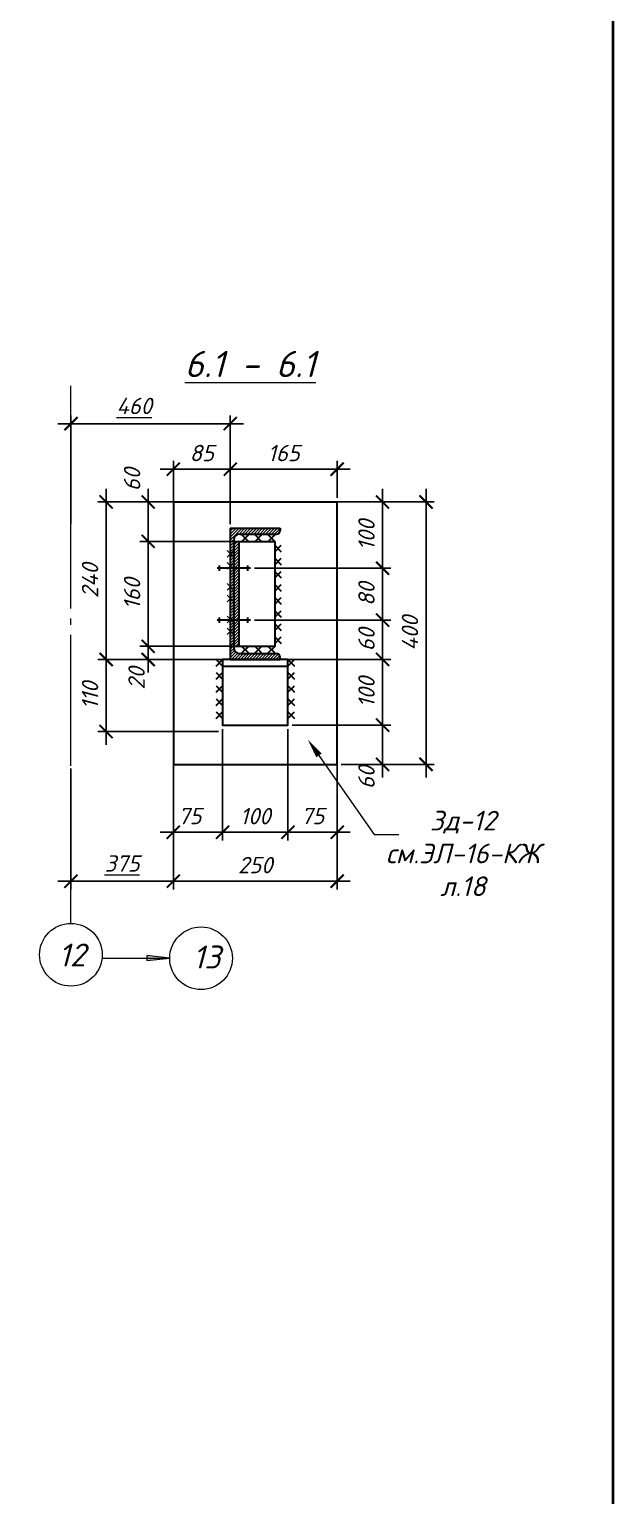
# Model space of a CAD drawing. Header units: millimetres. Extents: x -79646 to 95064, y -231229 to -58107.
# Drawn here: x -53075 to -52185, y -131077 to -128842 of the extents above; entities that cross this region are included whole.
import ezdxf
from ezdxf import colors
from ezdxf.entities.mleader import LeaderData, LeaderLine
from ezdxf.enums import TextEntityAlignment as Align
from ezdxf.math import Vec2, Vec3

# ---------------------------------------------------------------- set-up
doc = ezdxf.new("R2010")
doc.units = ezdxf.units.MM
doc.header["$PDMODE"] = 3
doc.linetypes.add('GOST2.303 5', pattern=[24, 20, -1.5, 1, -1.5])
doc.layers.get('0').update_dxf_attribs({"lineweight": 5})
doc.layers.get('Defpoints').update_dxf_attribs({"lineweight": 0})
for name, color, linetype, lineweight in [('#Cварка', 96, 'Continuous', 30), ('#Dimensions', 7, 'Continuous', 9), ('#Выноски', 7, 'Continuous', 15), ('#Оси', 7, 'Continuous', 9), ('k_ Выноски', 40, 'Continuous', 13), ('k_ Металл', 1, 'Continuous', 30), ('Металл для узлов', 7, 'Continuous', 30)]:
    doc.layers.add(name, color=color, linetype=linetype, lineweight=lineweight)
doc.layers.add('#Hatch', color=252, linetype='Continuous', lineweight=5, true_color=0x696969)
doc.styles.add('ESKDW', font='eskdw.shx', dxfattribs={"oblique": 15})
doc.styles.add('STEP PR', font='isocpeui.ttf')
doc.dimstyles.new('SPDS', dxfattribs={"dimscale": 50, "dimtxt": 2.5, "dimasz": 2, "dimexe": 1.25, "dimexo": 0.625, "dimtad": 1, "dimdec": 0, "dimrnd": 0.001, "dimtxsty": 'ESKDW', "dimblk": 'ARCHTICK', "dimcen": 2.5, "dimdle": 2, "dimclrd": 256, "dimclre": 256, "dimclrt": 7, "dimadec": 0, "dimazin": 2, "dimtfac": 0.75, "dimtdec": 0, "dimtmove": 1, "dimatfit": 3, "dimfxl": 1, "dimtolj": 1, "dimarcsym": 1})

# ---------------------------------------------------------------- blocks, each defined once
blk = doc.blocks.new('*U602')
for p, q in [((-0.5, 0.5), (0.5, -0.5)), ((0.5, 0.5), (-0.5, -0.5)), ((1.5, 0.5), (2.5, -0.5)), ((2.5, 0.5), (1.5, -0.5)), ((3.5, 0.5), (4.5, -0.5)), ((4.5, 0.5), (3.5, -0.5)), ((5.5, 0.5), (6.5, -0.5)), ((6.5, 0.5), (5.5, -0.5)), ((7.5, 0.5), (8.5, -0.5)), ((8.5, 0.5), (7.5, -0.5)), ((9.5, 0.5), (10.5, -0.5)), ((10.5, 0.5), (9.5, -0.5)), ((11.5, 0.5), (12.5, -0.5)), ((12.5, 0.5), (11.5, -0.5)), ((13.5, 0.5), (14.5, -0.5)), ((14.5, 0.5), (13.5, -0.5))]:
    blk.add_line(p, q)
blk = doc.blocks.new('*U571')
for p, q in [((-0.5, 0.5), (0.5, -0.5)), ((0.5, 0.5), (-0.5, -0.5)), ((1.5, 0.5), (2.5, -0.5)), ((2.5, 0.5), (1.5, -0.5)), ((3.5, 0.5), (4.5, -0.5)), ((4.5, 0.5), (3.5, -0.5)), ((5.5, 0.5), (6.5, -0.5)), ((6.5, 0.5), (5.5, -0.5)), ((7.5, 0.5), (8.5, -0.5)), ((8.5, 0.5), (7.5, -0.5))]:
    blk.add_line(p, q)
blk = doc.blocks.new('*U570')
for p, q in [((-0.5, 0.5), (0.5, -0.5)), ((0.5, 0.5), (-0.5, -0.5)), ((1.5, 0.5), (2.5, -0.5)), ((2.5, 0.5), (1.5, -0.5)), ((3.5, 0.5), (4.5, -0.5)), ((4.5, 0.5), (3.5, -0.5)), ((5.5, 0.5), (6.5, -0.5)), ((6.5, 0.5), (5.5, -0.5)), ((7.5, 0.5), (8.5, -0.5)), ((8.5, 0.5), (7.5, -0.5))]:
    blk.add_line(p, q)
blk = doc.blocks.new('A$C11F520AA')
at = {"layer": 'Металл для узлов', "lineweight": 30}
for points in [[(28.9, 5.2), (-22, 5.2)], [(-18.3, 9.3), (-18.3, 1)], [(25, 9.3), (25, 1)]]:
    blk.add_lwpolyline(points, dxfattribs=at)
blk = doc.blocks.new('*U104')
at = {"color": 0, "linetype": 'ByBlock', "lineweight": -2}
for p, q in [((0, 200), (0, 0)), ((0, 200), (76, 200)), ((5.2, 181.5), (5.2, 18.5)), ((14.7, 191), (70.5, 191)), ((76, 200), (76, 196.5)), ((0, 0), (76, 0)), ((14.7, 9), (70.5, 9)), ((76, 0), (76, 3.5))]:
    blk.add_line(p, q, dxfattribs=at)
for centre, radius, start, end in [((14.7, 181.5), 9.5, 90, 180), ((70.5, 196.5), 5.5, 270, 0), ((14.7, 18.5), 9.5, 180, 270), ((70.5, 3.5), 5.5, 0, 90)]:
    blk.add_arc(centre, radius, start, end, dxfattribs=at)
blk = doc.blocks.new('_ArchTick')
at = {"color": 0, "linetype": 'ByBlock', "const_width": 0.15}
blk.add_lwpolyline([(-0.5, -0.5), (0.5, 0.5)], dxfattribs=at)
blk = doc.blocks.new('*D254')
at = {"layer": '#Dimensions', "lineweight": -2, "transparency": 16777216}
for p, q in [((-52780.2, -129908.7), (-52780.2, -130078.3)), ((-52680.4, -129908.7), (-52680.4, -130078.3)), ((-52800.2, -130065.8), (-52660.4, -130065.8))]:
    blk.add_line(p, q, dxfattribs=at)
at = {"layer": 'Defpoints', "color": 0, "lineweight": 0, "transparency": 16777216}
for p in [(-52780.2, -129902.4), (-52680.4, -129902.4), (-52680.4, -130065.8)]:
    blk.add_point(p, dxfattribs=at)
at = {"layer": '#Dimensions', "lineweight": -2, "transparency": 16777216, "xscale": 20, "yscale": 20, "zscale": 20, "rotation": 180}
blk.add_blockref('_ArchTick', (-52780.2, -130065.8), dxfattribs=at)
at = {"layer": '#Dimensions', "lineweight": -2, "transparency": 16777216, "xscale": 20, "yscale": 20, "zscale": 20}
blk.add_blockref('_ArchTick', (-52680.4, -130065.8), dxfattribs=at)
at = {"layer": '#Dimensions', "transparency": 16777216, "insert": (-52730.3, -130041.3), "char_height": 25, "attachment_point": 5, "style": 'STEP PR'}
blk.add_mtext('\\A1;100', dxfattribs=at)
blk = doc.blocks.new('*D255')
at = {"layer": '#Dimensions', "lineweight": -2, "transparency": 16777216}
for p, q in [((-52855.2, -129596.2), (-52855.2, -129499.8)), ((-52768.4, -129556.2), (-52768.4, -129499.8)), ((-52875.2, -129512.3), (-52748.4, -129512.3))]:
    blk.add_line(p, q, dxfattribs=at)
at = {"layer": 'Defpoints', "color": 0, "lineweight": 0, "transparency": 16777216}
for p in [(-52768.4, -129512.3), (-52768.4, -129562.4), (-52855.2, -129602.4)]:
    blk.add_point(p, dxfattribs=at)
at = {"layer": '#Dimensions', "lineweight": -2, "transparency": 16777216, "xscale": 20, "yscale": 20, "zscale": 20, "rotation": 180}
blk.add_blockref('_ArchTick', (-52855.2, -129512.3), dxfattribs=at)
at = {"layer": '#Dimensions', "lineweight": -2, "transparency": 16777216, "xscale": 20, "yscale": 20, "zscale": 20}
blk.add_blockref('_ArchTick', (-52768.4, -129512.3), dxfattribs=at)
at = {"layer": '#Dimensions', "transparency": 16777216, "insert": (-52811.8, -129487.8), "char_height": 25, "attachment_point": 5, "style": 'STEP PR'}
blk.add_mtext('\\A1;85', dxfattribs=at)
blk = doc.blocks.new('*D256')
at = {"layer": '#Dimensions', "lineweight": -2, "transparency": 16777216}
for p, q in [((-52768.4, -129556.2), (-52768.4, -129499.8)), ((-52605.4, -129556.2), (-52605.4, -129499.8)), ((-52788.4, -129512.3), (-52585.4, -129512.3))]:
    blk.add_line(p, q, dxfattribs=at)
at = {"layer": 'Defpoints', "color": 0, "lineweight": 0, "transparency": 16777216}
for p in [(-52605.4, -129512.3), (-52768.4, -129562.4), (-52605.4, -129562.4)]:
    blk.add_point(p, dxfattribs=at)
at = {"layer": '#Dimensions', "lineweight": -2, "transparency": 16777216, "xscale": 20, "yscale": 20, "zscale": 20, "rotation": 180}
blk.add_blockref('_ArchTick', (-52768.4, -129512.3), dxfattribs=at)
at = {"layer": '#Dimensions', "lineweight": -2, "transparency": 16777216, "xscale": 20, "yscale": 20, "zscale": 20}
blk.add_blockref('_ArchTick', (-52605.4, -129512.3), dxfattribs=at)
at = {"layer": '#Dimensions', "transparency": 16777216, "insert": (-52686.9, -129487.8), "char_height": 25, "attachment_point": 5, "style": 'STEP PR'}
blk.add_mtext('\\A1;165', dxfattribs=at)
blk = doc.blocks.new('*D257')
at = {"layer": '#Dimensions', "lineweight": -2, "transparency": 16777216}
for p, q in [((-52957.7, -129782.4), (-52957.7, -129932.4)), ((-52786.4, -129802.4), (-52970.2, -129802.4)), ((-52786.4, -129912.4), (-52970.2, -129912.4))]:
    blk.add_line(p, q, dxfattribs=at)
at = {"layer": 'Defpoints', "color": 0, "lineweight": 0, "transparency": 16777216}
for p in [(-52780.2, -129802.4), (-52957.7, -129912.4), (-52780.2, -129912.4)]:
    blk.add_point(p, dxfattribs=at)
at = {"layer": '#Dimensions', "lineweight": -2, "transparency": 16777216, "xscale": 20, "yscale": 20, "zscale": 20}
for p, rotation in [((-52957.7, -129802.4), 90), ((-52957.7, -129912.4), 270)]:
    blk.add_blockref('_ArchTick', p, dxfattribs=dict(at, rotation=rotation))
at = {"layer": '#Dimensions', "transparency": 16777216, "insert": (-52982.2, -129857.4), "char_height": 25, "attachment_point": 5, "rotation": 90, "style": 'STEP PR'}
blk.add_mtext('\\A1;110', dxfattribs=at)
blk = doc.blocks.new('*D258')
at = {"layer": '#Dimensions', "lineweight": -2, "transparency": 16777216}
for p, q in [((-52957.7, -129822.4), (-52957.7, -129542.4)), ((-52861.4, -129562.4), (-52970.2, -129562.4)), ((-52786.4, -129802.4), (-52970.2, -129802.4))]:
    blk.add_line(p, q, dxfattribs=at)
at = {"layer": 'Defpoints', "color": 0, "lineweight": 0, "transparency": 16777216}
for p in [(-52957.7, -129562.4), (-52855.2, -129562.4), (-52780.2, -129802.4)]:
    blk.add_point(p, dxfattribs=at)
at = {"layer": '#Dimensions', "lineweight": -2, "transparency": 16777216, "xscale": 20, "yscale": 20, "zscale": 20}
for p, rotation in [((-52957.7, -129562.4), 90), ((-52957.7, -129802.4), 270)]:
    blk.add_blockref('_ArchTick', p, dxfattribs=dict(at, rotation=rotation))
at = {"layer": '#Dimensions', "transparency": 16777216, "insert": (-52982.2, -129682.4), "char_height": 25, "attachment_point": 5, "rotation": 90, "style": 'STEP PR'}
blk.add_mtext('\\A1;240', dxfattribs=at)
blk = doc.blocks.new('*D259')
at = {"layer": '#Dimensions', "lineweight": -2, "transparency": 16777216}
for p, q in [((-52855.2, -129918.7), (-52855.2, -130152.9)), ((-52605.4, -129918.7), (-52605.4, -130152.9)), ((-52875.2, -130140.4), (-52585.4, -130140.4))]:
    blk.add_line(p, q, dxfattribs=at)
at = {"layer": 'Defpoints', "color": 0, "lineweight": 0, "transparency": 16777216}
for p in [(-52855.2, -129912.4), (-52605.4, -129912.4), (-52605.4, -130140.4)]:
    blk.add_point(p, dxfattribs=at)
at = {"layer": '#Dimensions', "lineweight": -2, "transparency": 16777216, "xscale": 20, "yscale": 20, "zscale": 20, "rotation": 180}
blk.add_blockref('_ArchTick', (-52855.2, -130140.4), dxfattribs=at)
at = {"layer": '#Dimensions', "lineweight": -2, "transparency": 16777216, "xscale": 20, "yscale": 20, "zscale": 20}
blk.add_blockref('_ArchTick', (-52605.4, -130140.4), dxfattribs=at)
at = {"layer": '#Dimensions', "transparency": 16777216, "insert": (-52730.3, -130115.9), "char_height": 25, "attachment_point": 5, "style": 'STEP PR'}
blk.add_mtext('\\A1;250', dxfattribs=at)
blk = doc.blocks.new('*D321')
at = {"layer": '#Dimensions', "lineweight": -2, "transparency": 16777216}
for p, q in [((-52893.6, -129542.4), (-52893.6, -129642.4)), ((-52698.6, -129562.4), (-52906.1, -129562.4)), ((-52706.8, -129622.4), (-52906.1, -129622.4))]:
    blk.add_line(p, q, dxfattribs=at)
at = {"layer": 'Defpoints', "color": 0, "lineweight": 0, "transparency": 16777216}
for p in [(-52692.4, -129562.4), (-52893.6, -129622.4), (-52700.6, -129622.4)]:
    blk.add_point(p, dxfattribs=at)
at = {"layer": '#Dimensions', "lineweight": -2, "transparency": 16777216, "xscale": 20, "yscale": 20, "zscale": 20}
for p, rotation in [((-52893.6, -129562.4), 90), ((-52893.6, -129622.4), 270)]:
    blk.add_blockref('_ArchTick', p, dxfattribs=dict(at, rotation=rotation))
at = {"layer": '#Dimensions', "transparency": 16777216, "insert": (-52918.1, -129528.4), "char_height": 25, "attachment_point": 5, "rotation": 90, "style": 'STEP PR'}
blk.add_mtext('\\A1;60', dxfattribs=at)
blk = doc.blocks.new('*D322')
at = {"layer": '#Dimensions', "lineweight": -2, "transparency": 16777216}
for p, q in [((-52893.6, -129602.4), (-52893.6, -129802.4)), ((-52706.8, -129622.4), (-52906.1, -129622.4)), ((-52706.8, -129782.4), (-52906.1, -129782.4))]:
    blk.add_line(p, q, dxfattribs=at)
at = {"layer": 'Defpoints', "color": 0, "lineweight": 0, "transparency": 16777216}
for p in [(-52700.6, -129622.4), (-52893.6, -129782.4), (-52700.6, -129782.4)]:
    blk.add_point(p, dxfattribs=at)
at = {"layer": '#Dimensions', "lineweight": -2, "transparency": 16777216, "xscale": 20, "yscale": 20, "zscale": 20}
for p, rotation in [((-52893.6, -129622.4), 90), ((-52893.6, -129782.4), 270)]:
    blk.add_blockref('_ArchTick', p, dxfattribs=dict(at, rotation=rotation))
at = {"layer": '#Dimensions', "transparency": 16777216, "insert": (-52918.1, -129702.4), "char_height": 25, "attachment_point": 5, "rotation": 90, "style": 'STEP PR'}
blk.add_mtext('\\A1;160', dxfattribs=at)
blk = doc.blocks.new('*D323')
at = {"layer": '#Dimensions', "lineweight": -2, "transparency": 16777216}
for p, q in [((-52893.6, -129782.4), (-52893.6, -129762.4)), ((-52706.8, -129782.4), (-52906.1, -129782.4)), ((-52893.6, -129782.4), (-52893.6, -129802.4)), ((-52698.6, -129802.4), (-52906.1, -129802.4)), ((-52893.6, -129802.4), (-52893.6, -129822.4))]:
    blk.add_line(p, q, dxfattribs=at)
at = {"layer": 'Defpoints', "color": 0, "lineweight": 0, "transparency": 16777216}
for p in [(-52700.6, -129782.4), (-52893.6, -129802.4), (-52692.4, -129802.4)]:
    blk.add_point(p, dxfattribs=at)
at = {"layer": '#Dimensions', "lineweight": -2, "transparency": 16777216, "xscale": 20, "yscale": 20, "zscale": 20}
for p, rotation in [((-52893.6, -129782.4), 270), ((-52893.6, -129802.4), 90)]:
    blk.add_blockref('_ArchTick', p, dxfattribs=dict(at, rotation=rotation))
at = {"layer": '#Dimensions', "transparency": 16777216, "insert": (-52911.3, -129831.3), "char_height": 25, "attachment_point": 5, "rotation": 90, "style": 'STEP PR'}
blk.add_mtext('\\A1;20', dxfattribs=at)
blk = doc.blocks.new('*D565')
at = {"layer": '#Dimensions', "lineweight": -2, "transparency": 16777216}
for p, q in [((-52536.2, -129542.4), (-52536.2, -129683.4)), ((-52686.1, -129562.4), (-52523.7, -129562.4)), ((-52731.5, -129663.4), (-52523.7, -129663.4))]:
    blk.add_line(p, q, dxfattribs=at)
at = {"layer": 'Defpoints', "color": 0, "lineweight": 0, "transparency": 16777216}
for p in [(-52692.4, -129562.4), (-52737.8, -129663.4), (-52536.2, -129663.4)]:
    blk.add_point(p, dxfattribs=at)
at = {"layer": '#Dimensions', "lineweight": -2, "transparency": 16777216, "xscale": 20, "yscale": 20, "zscale": 20}
for p, rotation in [((-52536.2, -129562.4), 90), ((-52536.2, -129663.4), 270)]:
    blk.add_blockref('_ArchTick', p, dxfattribs=dict(at, rotation=rotation))
at = {"layer": '#Dimensions', "transparency": 16777216, "insert": (-52560.7, -129612.9), "char_height": 25, "attachment_point": 5, "rotation": 90, "style": 'STEP PR'}
blk.add_mtext('\\A1;100', dxfattribs=at)
blk = doc.blocks.new('*D566')
at = {"layer": '#Dimensions', "lineweight": -2, "transparency": 16777216}
for p, q in [((-52536.2, -129643.4), (-52536.2, -129762.4)), ((-52731.5, -129663.4), (-52523.7, -129663.4)), ((-52731.5, -129742.4), (-52523.7, -129742.4))]:
    blk.add_line(p, q, dxfattribs=at)
at = {"layer": 'Defpoints', "color": 0, "lineweight": 0, "transparency": 16777216}
for p in [(-52737.8, -129663.4), (-52737.8, -129742.4), (-52536.2, -129742.4)]:
    blk.add_point(p, dxfattribs=at)
at = {"layer": '#Dimensions', "lineweight": -2, "transparency": 16777216, "xscale": 20, "yscale": 20, "zscale": 20}
for p, rotation in [((-52536.2, -129663.4), 90), ((-52536.2, -129742.4), 270)]:
    blk.add_blockref('_ArchTick', p, dxfattribs=dict(at, rotation=rotation))
at = {"layer": '#Dimensions', "transparency": 16777216, "insert": (-52560.7, -129702.9), "char_height": 25, "attachment_point": 5, "rotation": 90, "style": 'STEP PR'}
blk.add_mtext('\\A1;80', dxfattribs=at)
blk = doc.blocks.new('*D567')
at = {"layer": '#Dimensions', "lineweight": -2, "transparency": 16777216}
for p, q in [((-52536.2, -129722.4), (-52536.2, -129822.4)), ((-52731.5, -129742.4), (-52523.7, -129742.4)), ((-52702.2, -129802.4), (-52523.7, -129802.4))]:
    blk.add_line(p, q, dxfattribs=at)
at = {"layer": 'Defpoints', "color": 0, "lineweight": 0, "transparency": 16777216}
for p in [(-52737.8, -129742.4), (-52708.5, -129802.4), (-52536.2, -129802.4)]:
    blk.add_point(p, dxfattribs=at)
at = {"layer": '#Dimensions', "lineweight": -2, "transparency": 16777216, "xscale": 20, "yscale": 20, "zscale": 20}
for p, rotation in [((-52536.2, -129742.4), 90), ((-52536.2, -129802.4), 270)]:
    blk.add_blockref('_ArchTick', p, dxfattribs=dict(at, rotation=rotation))
at = {"layer": '#Dimensions', "transparency": 16777216, "insert": (-52560.7, -129772.4), "char_height": 25, "attachment_point": 5, "rotation": 90, "style": 'STEP PR'}
blk.add_mtext('\\A1;60', dxfattribs=at)
blk = doc.blocks.new('*D599')
at = {"layer": '#Dimensions', "lineweight": -2, "transparency": 16777216}
for p, q in [((-52536.2, -129782.4), (-52536.2, -129922.4)), ((-52702.2, -129802.4), (-52523.7, -129802.4)), ((-52674.1, -129902.4), (-52523.7, -129902.4))]:
    blk.add_line(p, q, dxfattribs=at)
at = {"layer": 'Defpoints', "color": 0, "lineweight": 0, "transparency": 16777216}
for p in [(-52708.5, -129802.4), (-52680.4, -129902.4), (-52536.2, -129902.4)]:
    blk.add_point(p, dxfattribs=at)
at = {"layer": '#Dimensions', "lineweight": -2, "transparency": 16777216, "xscale": 20, "yscale": 20, "zscale": 20}
for p, rotation in [((-52536.2, -129802.4), 90), ((-52536.2, -129902.4), 270)]:
    blk.add_blockref('_ArchTick', p, dxfattribs=dict(at, rotation=rotation))
at = {"layer": '#Dimensions', "transparency": 16777216, "insert": (-52560.7, -129852.4), "char_height": 25, "attachment_point": 5, "rotation": 90, "style": 'STEP PR'}
blk.add_mtext('\\A1;100', dxfattribs=at)
blk = doc.blocks.new('*D600')
at = {"layer": '#Dimensions', "lineweight": -2, "transparency": 16777216}
for p, q in [((-52536.2, -129882.4), (-52536.2, -129982.4)), ((-52674.1, -129902.4), (-52523.7, -129902.4)), ((-52599.1, -129962.4), (-52523.7, -129962.4))]:
    blk.add_line(p, q, dxfattribs=at)
at = {"layer": 'Defpoints', "color": 0, "lineweight": 0, "transparency": 16777216}
for p in [(-52680.4, -129902.4), (-52605.4, -129962.4), (-52536.2, -129962.4)]:
    blk.add_point(p, dxfattribs=at)
at = {"layer": '#Dimensions', "lineweight": -2, "transparency": 16777216, "xscale": 20, "yscale": 20, "zscale": 20}
for p, rotation in [((-52536.2, -129902.4), 90), ((-52536.2, -129962.4), 270)]:
    blk.add_blockref('_ArchTick', p, dxfattribs=dict(at, rotation=rotation))
at = {"layer": '#Dimensions', "transparency": 16777216, "insert": (-52560.7, -129982.4), "char_height": 25, "attachment_point": 5, "rotation": 90, "style": 'STEP PR'}
blk.add_mtext('\\A1;60', dxfattribs=at)
blk = doc.blocks.new('*D601')
at = {"layer": '#Dimensions', "lineweight": -2, "transparency": 16777216}
for p, q in [((-52469.9, -129542.4), (-52469.9, -129982.4)), ((-52599.1, -129562.4), (-52457.4, -129562.4)), ((-52599.1, -129962.4), (-52457.4, -129962.4))]:
    blk.add_line(p, q, dxfattribs=at)
at = {"layer": 'Defpoints', "color": 0, "lineweight": 0, "transparency": 16777216}
for p in [(-52605.4, -129562.4), (-52605.4, -129962.4), (-52469.9, -129962.4)]:
    blk.add_point(p, dxfattribs=at)
at = {"layer": '#Dimensions', "lineweight": -2, "transparency": 16777216, "xscale": 20, "yscale": 20, "zscale": 20}
for p, rotation in [((-52469.9, -129562.4), 90), ((-52469.9, -129962.4), 270)]:
    blk.add_blockref('_ArchTick', p, dxfattribs=dict(at, rotation=rotation))
at = {"layer": '#Dimensions', "transparency": 16777216, "insert": (-52494.4, -129762.4), "char_height": 25, "attachment_point": 5, "rotation": 90, "style": 'STEP PR'}
blk.add_mtext('\\A1;400', dxfattribs=at)
blk = doc.blocks.new('*D604')
at = {"layer": '#Dimensions', "lineweight": -2, "transparency": 16777216}
for p, q in [((-53011.3, -129596.2), (-53011.3, -129430.5)), ((-52768.4, -129596.2), (-52768.4, -129430.5)), ((-53031.3, -129443), (-52748.4, -129443))]:
    blk.add_line(p, q, dxfattribs=at)
at = {"layer": 'Defpoints', "color": 0, "lineweight": 0, "transparency": 16777216}
for p in [(-52768.4, -129443), (-53011.3, -129602.4), (-52768.4, -129602.4)]:
    blk.add_point(p, dxfattribs=at)
at = {"layer": '#Dimensions', "lineweight": -2, "transparency": 16777216, "xscale": 20, "yscale": 20, "zscale": 20, "rotation": 180}
blk.add_blockref('_ArchTick', (-53011.3, -129443), dxfattribs=at)
at = {"layer": '#Dimensions', "lineweight": -2, "transparency": 16777216, "xscale": 20, "yscale": 20, "zscale": 20}
blk.add_blockref('_ArchTick', (-52768.4, -129443), dxfattribs=at)
at = {"layer": '#Dimensions', "transparency": 16777216, "insert": (-52914.9, -129416), "char_height": 25, "attachment_point": 5, "style": 'STEP PR'}
blk.add_mtext('\\A1;\\L460', dxfattribs=at)
blk = doc.blocks.new('*D605')
at = {"layer": '#Dimensions', "lineweight": -2, "transparency": 16777216}
for p, q in [((-52780.2, -129908.7), (-52780.2, -130078.3)), ((-52855.2, -129968.7), (-52855.2, -130078.3)), ((-52875.2, -130065.8), (-52760.2, -130065.8))]:
    blk.add_line(p, q, dxfattribs=at)
at = {"layer": 'Defpoints', "color": 0, "lineweight": 0, "transparency": 16777216}
for p in [(-52780.2, -129902.4), (-52855.2, -129962.4), (-52780.2, -130065.8)]:
    blk.add_point(p, dxfattribs=at)
at = {"layer": '#Dimensions', "lineweight": -2, "transparency": 16777216, "xscale": 20, "yscale": 20, "zscale": 20, "rotation": 180}
blk.add_blockref('_ArchTick', (-52855.2, -130065.8), dxfattribs=at)
at = {"layer": '#Dimensions', "lineweight": -2, "transparency": 16777216, "xscale": 20, "yscale": 20, "zscale": 20}
blk.add_blockref('_ArchTick', (-52780.2, -130065.8), dxfattribs=at)
at = {"layer": '#Dimensions', "transparency": 16777216, "insert": (-52830.2, -130041.1), "char_height": 25, "attachment_point": 5, "style": 'STEP PR'}
blk.add_mtext('\\A1;75', dxfattribs=at)
blk = doc.blocks.new('*D606')
at = {"layer": '#Dimensions', "lineweight": -2, "transparency": 16777216}
for p, q in [((-52680.4, -129908.7), (-52680.4, -130078.3)), ((-52605.4, -129968.7), (-52605.4, -130078.3)), ((-52700.4, -130065.8), (-52585.4, -130065.8))]:
    blk.add_line(p, q, dxfattribs=at)
at = {"layer": 'Defpoints', "color": 0, "lineweight": 0, "transparency": 16777216}
for p in [(-52680.4, -129902.4), (-52605.4, -129962.4), (-52605.4, -130065.8)]:
    blk.add_point(p, dxfattribs=at)
at = {"layer": '#Dimensions', "lineweight": -2, "transparency": 16777216, "xscale": 20, "yscale": 20, "zscale": 20, "rotation": 180}
blk.add_blockref('_ArchTick', (-52680.4, -130065.8), dxfattribs=at)
at = {"layer": '#Dimensions', "lineweight": -2, "transparency": 16777216, "xscale": 20, "yscale": 20, "zscale": 20}
blk.add_blockref('_ArchTick', (-52605.4, -130065.8), dxfattribs=at)
at = {"layer": '#Dimensions', "transparency": 16777216, "insert": (-52642.9, -130041.1), "char_height": 25, "attachment_point": 5, "style": 'STEP PR'}
blk.add_mtext('\\A1;75', dxfattribs=at)
blk = doc.blocks.new('*D607')
at = {"layer": '#Dimensions', "lineweight": -2, "transparency": 16777216}
for p, q in [((-52855.2, -129918.7), (-52855.2, -130152.9)), ((-53011.4, -129968.7), (-53011.4, -130152.9)), ((-53031.4, -130140.4), (-52835.2, -130140.4))]:
    blk.add_line(p, q, dxfattribs=at)
at = {"layer": 'Defpoints', "color": 0, "lineweight": 0, "transparency": 16777216}
for p in [(-52855.2, -129912.4), (-53011.4, -129962.4), (-52855.2, -130140.4)]:
    blk.add_point(p, dxfattribs=at)
at = {"layer": '#Dimensions', "lineweight": -2, "transparency": 16777216, "xscale": 20, "yscale": 20, "zscale": 20, "rotation": 180}
blk.add_blockref('_ArchTick', (-53011.4, -130140.4), dxfattribs=at)
at = {"layer": '#Dimensions', "lineweight": -2, "transparency": 16777216, "xscale": 20, "yscale": 20, "zscale": 20}
blk.add_blockref('_ArchTick', (-52855.2, -130140.4), dxfattribs=at)
at = {"layer": '#Dimensions', "transparency": 16777216, "insert": (-52933.3, -130113.4), "char_height": 25, "attachment_point": 5, "style": 'STEP PR'}
blk.add_mtext('\\A1;\\L375', dxfattribs=at)
blk = doc.blocks.new('*U610')
at = {"lineweight": 5}
for p, q in [((-0.5, 0.5), (0.5, -0.5)), ((0.5, 0.5), (-0.5, -0.5)), ((1.3, 0.5), (2.3, -0.5)), ((2.3, 0.5), (1.3, -0.5)), ((5.5, 0.5), (4.5, -0.5)), ((4.5, 0.5), (5.5, -0.5)), ((7.3, 0.5), (6.3, -0.5)), ((6.3, 0.5), (7.3, -0.5)), ((10.5, 0.5), (9.5, -0.5)), ((9.5, 0.5), (10.5, -0.5)), ((12.3, 0.5), (11.3, -0.5)), ((11.3, 0.5), (12.3, -0.5))]:
    blk.add_line(p, q, dxfattribs=at)
blk = doc.blocks.new('*U611')
for p, q in [((-0.5, 0.5), (0.5, -0.5)), ((0.5, 0.5), (-0.5, -0.5)), ((1.5, 0.5), (2.5, -0.5)), ((2.5, 0.5), (1.5, -0.5)), ((3.5, 0.5), (4.5, -0.5)), ((4.5, 0.5), (3.5, -0.5))]:
    blk.add_line(p, q)

msp = doc.modelspace()

# ---------------------------------------------------------------- hatches: boundary and pattern name
at = {"layer": '#Hatch'}
h = msp.add_hatch(dxfattribs=at)
h.set_pattern_fill('ANSI31', color=256, style=0)
h.set_pattern_definition([(45, (2332.4845, 110.9297), (-2.24506403, 2.24506403), [])])
h.paths.add_polyline_path([(-52692.39164, -129605.93929), (-52692.39164, -129602.43929), (-52768.39164, -129602.43929), (-52768.39164, -129671.43929), (-52763.19164, -129671.43929), (-52763.19164, -129620.93929, -0.4142135624), (-52753.69164, -129611.43929), (-52697.89164, -129611.43929, 0.4142135624)])
h.paths.add_polyline_path([(-52763.19164, -129671.43929), (-52768.39164, -129671.43929), (-52768.39164, -129733.43929), (-52763.19164, -129733.43929)])
h.paths.add_polyline_path([(-52763.19164, -129733.43929), (-52768.39164, -129733.43929), (-52768.39164, -129802.43929), (-52692.39164, -129802.43929), (-52692.39164, -129798.93929, 0.4142135624), (-52697.89164, -129793.43929), (-52753.69164, -129793.43929, -0.4142135624), (-52763.19164, -129783.93929)])
h = msp.add_hatch(dxfattribs=at)
h.set_pattern_fill('ANSI31', color=256, style=0)
h.set_pattern_definition([(45, (12, 0), (-2.24506403, 2.24506403), [])])
h.paths.add_polyline_path([(-52755.5688, -129622.43929), (-52763.19164, -129622.43929), (-52763.19164, -129663.4393), (-52755.5688, -129663.4393)])
h.paths.add_polyline_path([(-52755.5688, -129663.4393), (-52763.19164, -129663.4393), (-52763.19164, -129742.43929), (-52755.5688, -129742.43929)])
h.paths.add_polyline_path([(-52755.5688, -129742.43929), (-52763.19164, -129742.43929), (-52763.19164, -129782.43929), (-52755.5688, -129782.43929)])
at = {"layer": 'k_ Выноски', "lineweight": 0, "ltscale": 10}
h = msp.add_hatch(color=7, dxfattribs=at)
h.dxf.hatch_style = 1
h.paths.add_polyline_path([(-52895.8552, -130253.69443), (-52860.93782, -130257.94264), (-52895.8552, -130257.92887)])
h.paths.add_polyline_path([(-52895.8552, -130257.92887), (-52860.93782, -130257.94264), (-52895.8552, -130261.57189)])

# ---------------------------------------------------------------- linework, layer by layer
at = {"layer": '#Оси', "linetype": 'GOST2.303 5', "ltscale": 10}
msp.add_lwpolyline([(-53011.38276, -130204.77082), (-53011.31498, -129385.57394)], dxfattribs=at)
at = {"color": 3, "lineweight": 40}
msp.add_lwpolyline([(-70144.33297, -124957.69054), (-52185.29274, -124957.69054), (-52185.29274, -133312.25288), (-70144.33297, -133312.25288)], close=True, dxfattribs=at)
at = {"layer": 'k_ Выноски', "color": 7, "lineweight": 0, "ltscale": 200}
msp.add_lwpolyline([(-52963.47684, -130257.86153), (-52860.7845, -130257.91513), (-52895.70188, -130253.66692), (-52895.70188, -130257.90136), (-52895.70188, -130261.54438), (-52860.7845, -130257.91513)], dxfattribs=at)
at = {"layer": 'k_ Выноски', "color": 7, "lineweight": 0, "ltscale": 10}
for centre in [(-53011.37308, -130252.58332), (-52812.97201, -130257.88446)]:
    msp.add_circle(centre, 47.8125, dxfattribs=at)
at = {"layer": 'k_ Металл'}
for points in [[(-52605.38872, -129962.43929), (-52605.38872, -129562.43929), (-52855.15169, -129562.43929), (-52855.15169, -129562.43929), (-52855.15169, -129962.43929), (-52605.38872, -129962.43929)], [(-52763.19164, -129622.43929), (-52700.5688, -129622.43929), (-52700.5688, -129782.43929), (-52763.19164, -129782.43929)], [(-52776.15169, -129802.43929), (-52780.15169, -129802.43929), (-52780.15169, -129902.43929), (-52776.38872, -129902.43929), (-52680.38872, -129902.43929), (-52680.38872, -129802.43929), (-52776.38872, -129802.43929)], [(-52780.15169, -129802.43929), (-52780.15169, -129812.43929), (-52680.38872, -129812.43929), (-52680.38872, -129802.43929)]]:
    msp.add_lwpolyline(points, dxfattribs=at)
msp.add_lwpolyline([(-52755.5688, -129782.43929), (-52763.19164, -129782.43929), (-52763.19164, -129622.43929), (-52755.5688, -129622.43929)], close=True, dxfattribs=at)

# ---------------------------------------------------------------- block references
at = {"layer": '#Cварка', "xscale": -10, "yscale": 10, "zscale": 10}
msp.add_blockref('*U611', (-52705.5688, -129617.43929), dxfattribs=at)
at = {"layer": '#Cварка', "yscale": 10, "zscale": 10}
for name, p, xscale, rotation in [('*U610', (-52768.19164, -129641.57376), -10, 90), ('*U602', (-52695.5688, -129633.14686), -10, 90), ('*U611', (-52705.5688, -129787.43929), 10, 179.9999999997878), ('*U570', (-52785.15169, -129807.43929), -10, 90), ('*U571', (-52675.38872, -129807.43929), -10, 90)]:
    msp.add_blockref(name, p, dxfattribs=dict(at, xscale=xscale, rotation=rotation))
at = {"layer": 'k_ Металл'}
msp.add_blockref('*U104', (-52768.39164, -129802.43929), dxfattribs=at)
at = {"layer": 'Металл для узлов', "ltscale": 20, "xscale": -1, "rotation": 180}
for p in [(-52766.61681, -129658.26635), (-52766.61681, -129737.26634)]:
    msp.add_blockref('A$C11F520AA', p, dxfattribs=at)

# ---------------------------------------------------------------- texts
at = {"layer": '#Dimensions', "style": 'STEP PR'}
msp.add_text('%%u6.1 - 6.1', height=40, dxfattribs=at).set_placement((-52738.04531, -129372.03637), align=Align.CENTER)
at = {"layer": 'k_ Выноски', "color": 7, "lineweight": 0, "ltscale": 10, "char_height": 35, "width": 64.2235524, "attachment_point": 1, "style": 'STEP PR'}
for s, insert in [('12', (-53030.51079, -130235.43135)), ('13', (-52825.44091, -130238.50329))]:
    msp.add_mtext(s, dxfattribs=dict(at, insert=insert))

# ---------------------------------------------------------------- dimensions: what is measured, and where the dimension line sits
at = {"layer": '#Dimensions'}
dim = msp.add_linear_dim(base=(-52768.39164, -129442.98444), p1=(-53011.33528, -129602.40365), p2=(-52768.39164, -129602.43929), text='%%U460', dimstyle='SPDS', override={"dimscale": 10, "dimgap": 1.2, "dimrnd": 5, "dimtxsty": 'STEP PR', "dimblk1": 'ArchTick', "dimblk2": 'ArchTick', "dimsah": 1, "dimclrt": 256}, dxfattribs=at)
dim.commit()
dim.dimension.update_dxf_attribs({"geometry": '*D604', "text_midpoint": (-52914.86346, -129442.98444), "dimtype": 160})
for base, p1, p2, picture, middle in [((-52768.39164, -129512.27277), (-52855.15169, -129602.43929), (-52768.39164, -129562.43929), '*D255', (-52811.77167, -129487.77277)), ((-52605.38872, -129512.27277), (-52768.39164, -129562.43929), (-52605.38872, -129562.43929), '*D256', (-52686.89018, -129487.77277)), ((-52680.38872, -130065.79285), (-52780.15169, -129902.43929), (-52680.38872, -129902.43929), '*D254', (-52730.27021, -130041.29285)), ((-52605.38872, -130140.37802), (-52855.15169, -129912.43929), (-52605.38872, -129912.43929), '*D259', (-52730.27021, -130115.87802))]:
    dim = msp.add_linear_dim(base=base, p1=p1, p2=p2, dimstyle='SPDS', override={"dimscale": 10, "dimgap": 1.2, "dimrnd": 5, "dimtxsty": 'STEP PR', "dimblk1": 'ArchTick', "dimblk2": 'ArchTick', "dimsah": 1, "dimclrt": 256}, dxfattribs=at)
    dim.commit()
    dim.dimension.update_dxf_attribs({"geometry": picture, "text_midpoint": middle})
for base, p1, p2, picture, middle in [((-52893.61669, -129622.43929), (-52692.39164, -129562.43929), (-52700.5688, -129622.43929), '*D321', (-52893.61669, -129528.43304)), ((-52536.15842, -129802.43929), (-52737.75968, -129742.43929), (-52708.46964, -129802.43929), '*D567', (-52536.15842, -129772.43929)), ((-52893.61669, -129802.43929), (-52700.5688, -129782.43929), (-52692.39164, -129802.43929), '*D323', (-52886.83905, -129831.29635)), ((-52536.15842, -129962.43929), (-52680.38872, -129902.43929), (-52605.38872, -129962.43929), '*D600', (-52536.15842, -129982.43929))]:
    dim = msp.add_linear_dim(base=base, p1=p1, p2=p2, angle=90, dimstyle='SPDS', override={"dimscale": 10, "dimgap": 1.2, "dimrnd": 5, "dimtxsty": 'STEP PR', "dimblk1": 'ArchTick', "dimblk2": 'ArchTick', "dimsah": 1, "dimclrt": 256}, dxfattribs=at)
    dim.commit()
    dim.dimension.update_dxf_attribs({"geometry": picture, "text_midpoint": middle, "dimtype": 160})
for base, p1, p2, picture, middle in [((-52957.672, -129562.43929), (-52780.15169, -129802.43929), (-52855.15169, -129562.43929), '*D258', (-52982.172, -129682.43929)), ((-52536.15842, -129663.4393), (-52692.39164, -129562.43929), (-52737.75968, -129663.4393), '*D565', (-52560.65842, -129612.9393)), ((-52469.86801, -129962.43929), (-52605.38872, -129562.43929), (-52605.38872, -129962.43929), '*D601', (-52494.36801, -129762.43929)), ((-52893.61669, -129782.43929), (-52700.5688, -129622.43929), (-52700.5688, -129782.43929), '*D322', (-52918.11669, -129702.43929)), ((-52536.15842, -129742.43929), (-52737.75968, -129663.4393), (-52737.75968, -129742.43929), '*D566', (-52560.65842, -129702.9393)), ((-52957.672, -129912.43929), (-52780.15169, -129802.43929), (-52780.15169, -129912.43929), '*D257', (-52982.172, -129857.43929)), ((-52536.15842, -129902.43929), (-52708.46964, -129802.43929), (-52680.38872, -129902.43929), '*D599', (-52560.65842, -129852.43929))]:
    dim = msp.add_linear_dim(base=base, p1=p1, p2=p2, angle=90, dimstyle='SPDS', override={"dimscale": 10, "dimgap": 1.2, "dimrnd": 5, "dimtxsty": 'STEP PR', "dimblk1": 'ArchTick', "dimblk2": 'ArchTick', "dimsah": 1, "dimclrt": 256}, dxfattribs=at)
    dim.commit()
    dim.dimension.update_dxf_attribs({"geometry": picture, "text_midpoint": middle})
for base, p1, p2, picture, middle in [((-52780.15169, -130065.79285), (-52855.15169, -129962.43929), (-52780.15169, -129902.43929), '*D605', (-52830.15169, -130065.79285)), ((-52605.38872, -130065.79285), (-52680.38872, -129902.43929), (-52605.38872, -129962.43929), '*D606', (-52642.88872, -130065.79285))]:
    dim = msp.add_linear_dim(base=base, p1=p1, p2=p2, dimstyle='SPDS', override={"dimscale": 10, "dimgap": 1.2, "dimrnd": 5, "dimtxsty": 'STEP PR', "dimblk1": 'ArchTick', "dimblk2": 'ArchTick', "dimsah": 1, "dimclrt": 256}, dxfattribs=at)
    dim.commit()
    dim.dimension.update_dxf_attribs({"geometry": picture, "text_midpoint": middle, "dimtype": 160})
dim = msp.add_linear_dim(base=(-52855.15169, -130140.37802), p1=(-53011.37308, -129962.41931), p2=(-52855.15169, -129912.43929), text='%%U375', dimstyle='SPDS', override={"dimscale": 10, "dimgap": 1.2, "dimrnd": 5, "dimtxsty": 'STEP PR', "dimblk1": 'ArchTick', "dimblk2": 'ArchTick', "dimsah": 1, "dimclrt": 256}, dxfattribs=at)
dim.commit()
dim.dimension.update_dxf_attribs({"geometry": '*D607', "text_midpoint": (-52933.26239, -130113.37802)})

# ---------------------------------------------------------------- leaders
at = {"layer": '#Выноски'}
ml = msp.add_multileader_mtext('Standard', dxfattribs=at)
ml.set_content('\\A1;Зд-12\\Pсм.ЭЛ-16-КЖ\\Pл.18', color=256, style='STEP PR')
ml.set_leader_properties(color=256, linetype='ByLayer', lineweight=-1)
ml.build(insert=Vec2(0, 0))
ml.multileader.update_dxf_attribs({"text_left_attachment_type": 6, "text_right_attachment_type": 6, "dogleg_length": 0, "arrow_head_size": 30, "scale": 0.1})
ctx = ml.context
ctx.base_point, ctx.scale, ctx.char_height, ctx.arrow_head_size, ctx.landing_gap_size, ctx.plane_origin = Vec3(-52548.91667, -130069.09712), 0.1, 30, 30, 12.5, Vec3(-23390.44229, -154706.38939)
ctx.left_attachment, ctx.right_attachment, ctx.text_align_type = 6, 6, 1
notes = []
notes.append((ctx, [(0, (1, 1, 0), (-52548.91667, -130069.09712), (1, 0), 0, [(0, [(-52650.42758, -129924.13111)], 0, [])])]))
ctx.mtext.insert, ctx.mtext.rotation, ctx.mtext.width, ctx.mtext.alignment, ctx.mtext.flow_direction = Vec3(-52413.63258, -130033.09712), 6.2831853072, 249.0812885, 2, 5
for ctx, leaders in notes:
    for number, flags, end, landing, length, lines in leaders:
        leader = LeaderData()
        leader.index, (leader.has_last_leader_line, leader.has_dogleg_vector, leader.attachment_direction) = number, flags
        leader.last_leader_point, leader.dogleg_vector, leader.dogleg_length = Vec3(end), Vec3(landing), length
        for number, points, colour, breaks in lines:
            line = LeaderLine()
            line.index, line.vertices, line.color, line.breaks = number, Vec3.list(points), colors.encode_raw_color(colour), breaks
            leader.lines.append(line)
        ctx.leaders.append(leader)

doc.saveas('drawing.dxf')
